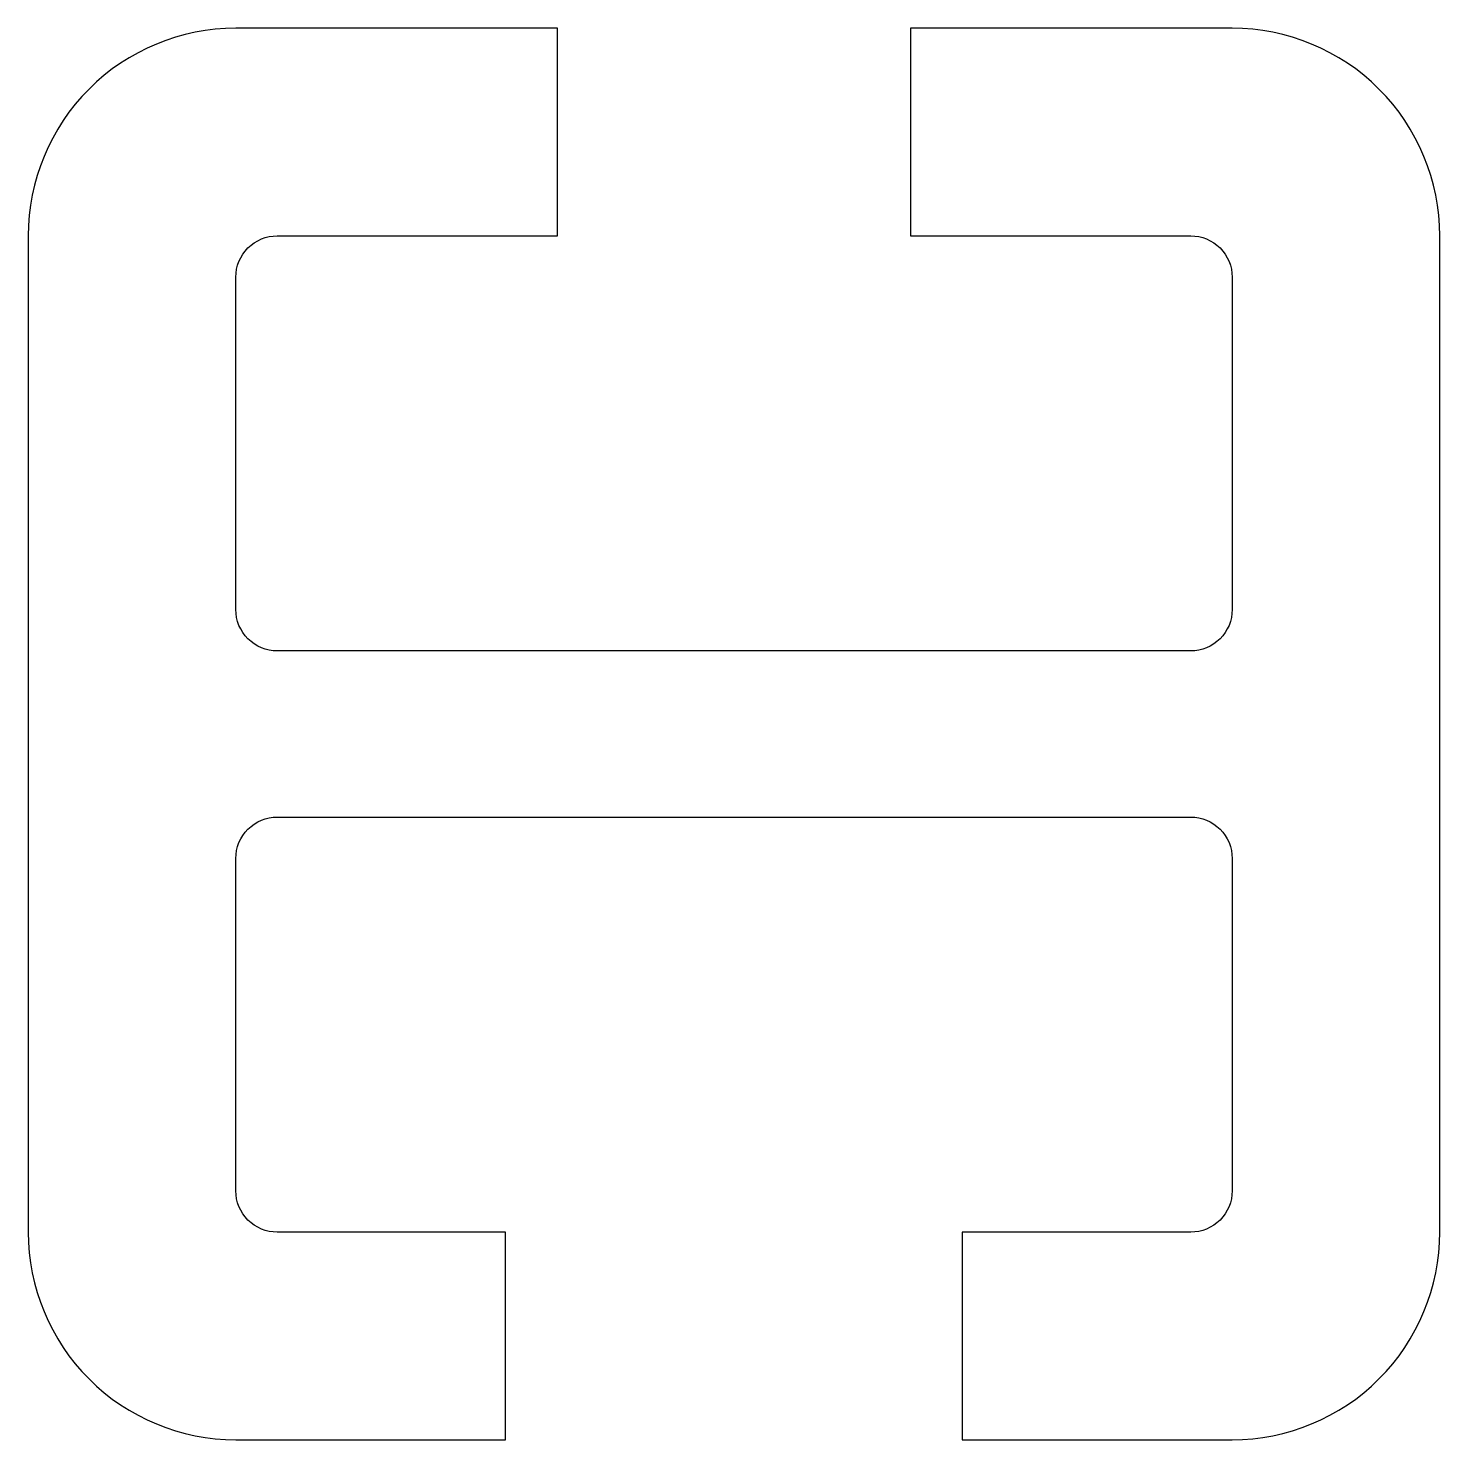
# Model space of a CAD drawing. Extents: x 158.1 to 192.1, y 206.2 to 240.2.
import ezdxf

# ---------------------------------------------------------------- set-up
doc = ezdxf.new("R2010")
doc.units = 0
doc.layers.get('0').update_dxf_attribs({"linetype": 'CONTINUOUS'})

msp = doc.modelspace()

# ---------------------------------------------------------------- linework, layer by layer
msp.add_lwpolyline([(158.107, 235.163), (158.107, 211.163, 0.414214), (163.107, 206.163), (169.607, 206.163), (169.607, 211.163), (164.107, 211.163, -0.414214), (163.107, 212.163), (163.107, 220.163, -0.414214), (164.107, 221.163), (186.107, 221.163, -0.414214), (187.107, 220.163), (187.107, 212.163, -0.414214), (186.107, 211.163), (180.607, 211.163), (180.607, 206.163), (187.107, 206.163, 0.414214), (192.107, 211.163), (192.107, 235.163, 0.414214), (187.107, 240.163), (179.357, 240.163), (179.357, 235.163), (186.107, 235.163, -0.414214), (187.107, 234.163), (187.107, 226.163, -0.414214), (186.107, 225.163), (164.107, 225.163, -0.414214), (163.107, 226.163), (163.107, 234.163, -0.414214), (164.107, 235.163), (170.857, 235.163), (170.857, 240.163), (163.107, 240.163, 0.414214)], format="xyb", close=True)

doc.saveas('drawing.dxf')
